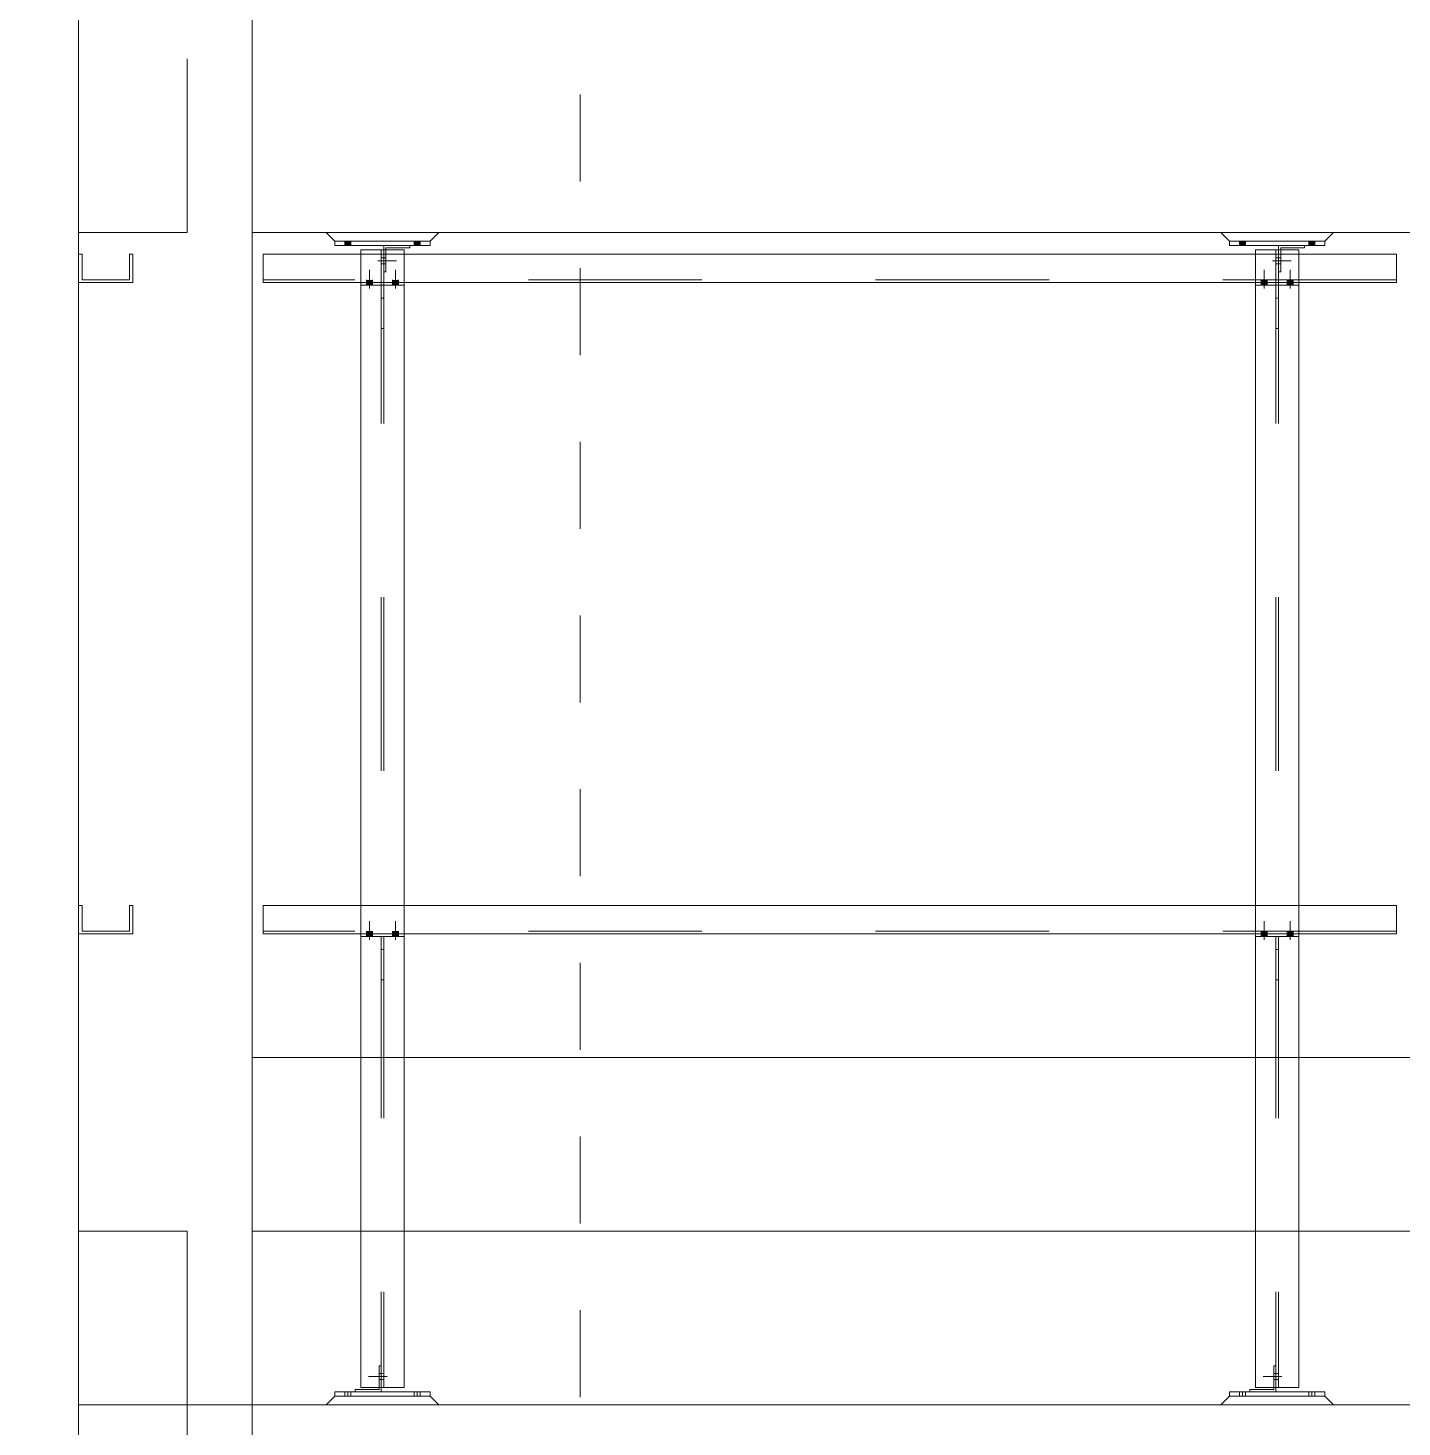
# Model space of a CAD drawing. Header units: millimetres. Extents: x 652937 to 1670132, y 1473552 to 2851037.
# Drawn here: x 663459.256 to 663462.421, y 1524530.169 to 1524533.392 of the extents above; entities that cross this region are included whole.
import ezdxf

# ---------------------------------------------------------------- set-up
doc = ezdxf.new("R2010")
doc.units = ezdxf.units.MM
for name, pattern in [('XKITLINE00', [0]), ('XKITLINE01', [4, 1, -1, 1, -1]), ('XKITLINE02', [4, 2, -2])]:
    doc.linetypes.add(name, pattern=pattern)
for name, color, linetype, lineweight in [('Bolt', 7, 'Continuous', 0), ('Part', 7, 'Continuous', 0), ('S-GRID', 7, 'Continuous', 9)]:
    doc.layers.add(name, color=color, linetype=linetype, lineweight=lineweight)

# ---------------------------------------------------------------- blocks, each defined once
blk = doc.blocks.new('*A18762946')
at = {"layer": 'S-GRID', "color": 7, "linetype": 'XKITLINE01', "lineweight": 0}
blk.add_line((-21.862873, 30.9), (90.947689, 30.9), dxfattribs=at)
blk = doc.blocks.new('*A19262996')
at = {"layer": 'Part', "color": 7, "linetype": 'XKITLINE00', "lineweight": 0}
for p, q in [((-4.777659, 44.2), (-4.777672, 44.2)), ((-4.777659, 44.2), (-4.777517, 44.2)), ((-4.777659, 44.2), (-4.777659, 44.15)), ((-4.777517, 44.2), (-4.777529, 44.2)), ((-4.277517, 44.2), (-4.777517, 44.2)), ((-4.777517, 44.2), (-4.777517, 44.15)), ((-4.277529, 44.2), (-4.277517, 44.2)), ((-4.277517, 44.2), (-4.277517, 44.15)), ((-4.777659, 43.825), (-4.777659, 36.65)), ((-4.777517, 43.825), (-4.777517, 36.65)), ((-4.277517, 43.795), (-4.277517, 36.65)), ((-4.777659, 36.325), (-4.777659, 32.9)), ((-4.777517, 36.325), (-4.777517, 32.9)), ((-4.277517, 36.295), (-4.277517, 32.9))]:
    blk.add_line(p, q, dxfattribs=at)
at = {"layer": 'Part', "color": 7, "linetype": 'XKITLINE02', "lineweight": 0}
for p, q in [((-4.777672, 44.2), (-4.777517, 44.2)), ((-4.777672, 44.2), (-4.777672, 31.1)), ((-4.777659, 44.15), (-4.777659, 43.825)), ((-4.777529, 44.2), (-4.777529, 31.1)), ((-4.777517, 44.15), (-4.777517, 43.825)), ((-4.542659, 44.2), (-4.542659, 31.1)), ((-4.542529, 44.2), (-4.542529, 31.1)), ((-4.512659, 44.2), (-4.512659, 31.1)), ((-4.512529, 44.2), (-4.512529, 31.1)), ((-4.277672, 44.2), (-4.277672, 31.1)), ((-4.277659, 44.2), (-4.277659, 31.1)), ((-4.277529, 31.1), (-4.277529, 44.2)), ((-4.277517, 44.15), (-4.277517, 43.795)), ((-4.777659, 36.65), (-4.777659, 36.325)), ((-4.777517, 36.65), (-4.777517, 36.325)), ((-4.277517, 36.65), (-4.277517, 36.295)), ((-4.777659, 32.9), (-4.777659, 31.1)), ((-4.777517, 32.9), (-4.777517, 31.1)), ((-4.277517, 32.9), (-4.277517, 31.1)), ((-4.777672, 31.1), (-4.277517, 31.1)), ((-4.777529, 31.1), (-4.777517, 31.1))]:
    blk.add_line(p, q, dxfattribs=at)
blk = doc.blocks.new('*A19272997')
at = {"layer": 'Part', "color": 7, "linetype": 'XKITLINE00', "lineweight": 0}
for p, q in [((5.526999, 44.2), (5.526987, 44.2)), ((5.527142, 44.2), (5.526999, 44.2)), ((5.526999, 44.2), (5.526999, 44.15)), ((5.527142, 44.2), (5.52713, 44.2)), ((5.527142, 44.2), (6.027142, 44.2)), ((5.527142, 44.2), (5.527142, 44.15)), ((6.027142, 44.2), (6.02713, 44.2)), ((6.027142, 44.2), (6.027142, 44.15)), ((5.526999, 43.825), (5.526999, 36.65)), ((5.527142, 43.825), (5.527142, 36.65)), ((6.027142, 43.795), (6.027142, 36.65)), ((5.526999, 36.325), (5.526999, 32.9)), ((5.527142, 36.325), (5.527142, 32.9)), ((6.027142, 36.295), (6.027142, 32.9))]:
    blk.add_line(p, q, dxfattribs=at)
at = {"layer": 'Part', "color": 7, "linetype": 'XKITLINE02', "lineweight": 0}
for p, q in [((5.526987, 44.2), (5.526987, 31.1)), ((5.526987, 44.2), (5.527142, 44.2)), ((5.526999, 44.15), (5.526999, 43.825)), ((5.52713, 44.2), (5.52713, 31.1)), ((5.527142, 44.15), (5.527142, 43.825)), ((5.761999, 44.2), (5.761999, 31.1)), ((5.76213, 44.2), (5.76213, 31.1)), ((5.791999, 44.2), (5.791999, 31.1)), ((5.79213, 44.2), (5.79213, 31.1)), ((6.026987, 44.2), (6.026987, 31.1)), ((6.026999, 44.2), (6.026999, 31.1)), ((6.02713, 44.2), (6.02713, 31.1)), ((6.027142, 44.15), (6.027142, 43.795)), ((5.526999, 36.65), (5.526999, 36.325)), ((5.527142, 36.65), (5.527142, 36.325)), ((6.027142, 36.65), (6.027142, 36.295)), ((5.526999, 32.9), (5.526999, 31.1)), ((5.527142, 32.9), (5.527142, 31.1)), ((6.027142, 32.9), (6.027142, 31.1)), ((6.027142, 31.1), (5.526987, 31.1)), ((5.52713, 31.1), (5.527142, 31.1))]:
    blk.add_line(p, q, dxfattribs=at)
blk = doc.blocks.new('*A19333003')
at = {"layer": 'S-GRID', "color": 7, "linetype": 'XKITLINE01', "lineweight": 0}
blk.add_line((-2.252315, 0.989257), (-2.252315, 85.464475), dxfattribs=at)
blk = doc.blocks.new('*A19493019')
at = {"layer": 'Part', "color": 7, "linetype": 'XKITLINE00', "lineweight": 0}
for p, q in [((-8.027703, 30.9), (-8.027703, 66)), ((-8.027315, 30.9), (-8.027315, 66)), ((-6.027315, 44.4), (-6.027315, 32.9)), ((-8.027703, 30.9), (-6.027315, 30.9))]:
    blk.add_line(p, q, dxfattribs=at)
at = {"layer": 'Part', "color": 7, "linetype": 'XKITLINE02', "lineweight": 0}
for p, q in [((-6.027703, 66), (-6.027703, 30.9)), ((-6.027315, 47.4), (-6.027315, 44.4)), ((-6.027315, 32.9), (-6.027315, 30.9))]:
    blk.add_line(p, q, dxfattribs=at)
blk = doc.blocks.new('*A19883058')
at = {"layer": 'Part', "color": 7, "linetype": 'XKITLINE02', "lineweight": 0}
for p, q in [((-6.777947, 30.9), (-6.777703, 30.9)), ((-6.777703, 30.9), (74.747293, 30.9)), ((-6.777703, 29.4), (-6.777703, 30.9))]:
    blk.add_line(p, q, dxfattribs=at)
blk = doc.blocks.new('*A19893059')
at = {"layer": 'Part', "color": 7, "linetype": 'XKITLINE02', "lineweight": 0}
for p, q in [((-6.027799, 22.15), (-6.027799, 30.9)), ((-6.027799, 30.9), (-6.027334, 30.9)), ((-6.027334, 30.9), (-6.027799, 30.9))]:
    blk.add_line(p, q, dxfattribs=at)
at = {"layer": 'Part', "color": 7, "linetype": 'XKITLINE00', "lineweight": 0}
for p, q in [((74.247682, 30.9), (-6.027334, 30.9)), ((-6.027334, 30.9), (-6.027334, 24.541761))]:
    blk.add_line(p, q, dxfattribs=at)
blk = doc.blocks.new('*A20183088')
at = {"layer": 'Part', "color": 7, "linetype": 'XKITLINE02', "lineweight": 0}
for p, q in [((6.32715, 31.05), (5.226979, 31.05)), ((5.226979, 31.05), (5.226979, 31)), ((6.32715, 31), (5.226979, 31)), ((5.22715, 31), (5.22715, 31.05)), ((6.326979, 31), (6.326979, 31.05)), ((6.32715, 31.05), (6.32715, 31))]:
    blk.add_line(p, q, dxfattribs=at)
blk = doc.blocks.new('*A20193089')
at = {"layer": 'Part', "color": 7, "linetype": 'XKITLINE02', "lineweight": 0}
for p, q in [((5.226979, 31), (5.126948, 30.9)), ((5.127181, 30.9), (5.22715, 31)), ((5.22715, 31), (5.226979, 31)), ((5.226979, 31), (6.32715, 31)), ((6.326979, 31), (6.426948, 30.9)), ((6.32715, 31), (6.427181, 30.9)), ((6.427181, 30.9), (5.126948, 30.9)), ((6.426948, 30.9), (6.427181, 30.9))]:
    blk.add_line(p, q, dxfattribs=at)
blk = doc.blocks.new('*A20203090')
at = {"layer": 'Part', "color": 7, "linetype": 'XKITLINE02', "lineweight": 0}
for p, q in [((5.762111, 31.35), (5.737018, 31.35)), ((5.737018, 31.075), (5.737018, 31.35)), ((5.737111, 31.35), (5.737111, 31.075)), ((5.762018, 31.05), (5.762018, 31.35)), ((5.762111, 31.05), (5.762111, 31.35)), ((5.737111, 31.075), (5.462018, 31.075)), ((5.462018, 31.075), (5.462018, 31.05)), ((5.762111, 31.05), (5.462018, 31.05)), ((5.462111, 31.05), (5.462111, 31.075))]:
    blk.add_line(p, q, dxfattribs=at)
blk = doc.blocks.new('*A20213091')
at = {"layer": 'Bolt', "color": 7, "linetype": 'XKITLINE02', "lineweight": 0}
for p, q in [((5.762034, 31.26), (5.737034, 31.26)), ((5.792054, 31.26), (5.762054, 31.26)), ((5.831665, 31.225), (5.617065, 31.225)), ((5.762095, 31.19), (5.737095, 31.19)), ((5.792075, 31.19), (5.762075, 31.19))]:
    blk.add_line(p, q, dxfattribs=at)
blk = doc.blocks.new('*A20223092')
at = {"layer": 'Bolt', "color": 7, "linetype": 'XKITLINE02', "lineweight": 0}
for p, q in [((5.342031, 31), (5.342031, 31.05)), ((5.377065, 31), (5.377065, 31.05)), ((5.412099, 31), (5.412099, 31.05)), ((6.14203, 31), (6.14203, 31.05)), ((6.177065, 31), (6.177065, 31.05)), ((6.212099, 31), (6.212099, 31.05))]:
    blk.add_line(p, q, dxfattribs=at)
blk = doc.blocks.new('*A20283098')
at = {"layer": 'Part', "color": 7, "linetype": 'XKITLINE02', "lineweight": 0}
for p, q in [((-5.077679, 31.05), (-3.977509, 31.05)), ((-5.077679, 31.05), (-5.077679, 31)), ((-3.977509, 31), (-5.077679, 31)), ((-5.077509, 31), (-5.077509, 31.05)), ((-3.977679, 31), (-3.977679, 31.05)), ((-3.977509, 31.05), (-3.977509, 31))]:
    blk.add_line(p, q, dxfattribs=at)
blk = doc.blocks.new('*A20293099')
at = {"layer": 'Part', "color": 7, "linetype": 'XKITLINE02', "lineweight": 0}
for p, q in [((-5.077679, 31), (-5.17771, 30.9)), ((-5.177478, 30.9), (-5.077509, 31)), ((-5.077509, 31), (-5.077679, 31)), ((-5.077679, 31), (-3.977509, 31)), ((-3.977679, 31), (-3.87771, 30.9)), ((-3.977509, 31), (-3.877478, 30.9)), ((-3.877478, 30.9), (-5.17771, 30.9)), ((-3.87771, 30.9), (-3.877478, 30.9))]:
    blk.add_line(p, q, dxfattribs=at)
blk = doc.blocks.new('*A20303100')
at = {"layer": 'Part', "color": 7, "linetype": 'XKITLINE02', "lineweight": 0}
for p, q in [((-4.542548, 31.35), (-4.567641, 31.35)), ((-4.567641, 31.075), (-4.567641, 31.35)), ((-4.567548, 31.35), (-4.567548, 31.075)), ((-4.542641, 31.05), (-4.542641, 31.35)), ((-4.542548, 31.05), (-4.542548, 31.35)), ((-4.567548, 31.075), (-4.842641, 31.075)), ((-4.842641, 31.075), (-4.842641, 31.05)), ((-4.842641, 31.05), (-4.542548, 31.05)), ((-4.842548, 31.05), (-4.842548, 31.075))]:
    blk.add_line(p, q, dxfattribs=at)
blk = doc.blocks.new('*A20313101')
at = {"layer": 'Bolt', "color": 7, "linetype": 'XKITLINE02', "lineweight": 0}
for p, q in [((-4.542624, 31.26), (-4.567624, 31.26)), ((-4.512605, 31.26), (-4.542605, 31.26)), ((-4.472994, 31.225), (-4.687594, 31.225)), ((-4.542564, 31.19), (-4.567564, 31.19)), ((-4.512583, 31.19), (-4.542583, 31.19))]:
    blk.add_line(p, q, dxfattribs=at)
blk = doc.blocks.new('*A20323102')
at = {"layer": 'Bolt', "color": 7, "linetype": 'XKITLINE02', "lineweight": 0}
for p, q in [((-4.962628, 31), (-4.962628, 31.05)), ((-4.927594, 31), (-4.927594, 31.05)), ((-4.89256, 31), (-4.89256, 31.05)), ((-4.162628, 31), (-4.162628, 31.05)), ((-4.127594, 31), (-4.127594, 31.05)), ((-4.09256, 31), (-4.09256, 31.05))]:
    blk.add_line(p, q, dxfattribs=at)
blk = doc.blocks.new('*A20333103')
at = {"layer": 'Part', "color": 7, "linetype": 'XKITLINE00', "lineweight": 0}
for p, q in [((-8.027947, 30.9), (-8.027703, 30.9)), ((-8.027703, 30.9), (-8.027703, 24.9)), ((-8.027947, 24.9), (-8.027703, 24.9))]:
    blk.add_line(p, q, dxfattribs=at)
at = {"layer": 'Part', "color": 7, "linetype": 'XKITLINE02', "lineweight": 0}
for p, q in [((-6.777703, 30.9), (-8.027703, 30.9)), ((-6.777703, 24.9), (-6.777703, 30.9)), ((-8.027703, 24.9), (-8.027315, 24.9)), ((-8.027315, 24.9), (-6.777703, 24.9))]:
    blk.add_line(p, q, dxfattribs=at)
blk = doc.blocks.new('*A20363106')
at = {"layer": 'Part', "color": 7, "linetype": 'XKITLINE02', "lineweight": 0}
for p, q in [((-6.027721, 30.9), (-6.027721, 32.9)), ((-6.027721, 32.9), (-6.027334, 32.9)), ((-6.027334, 32.9), (-6.027721, 32.9)), ((-6.027334, 30.9), (-6.027721, 30.9)), ((-6.027721, 30.9), (-6.027334, 30.9))]:
    blk.add_line(p, q, dxfattribs=at)
at = {"layer": 'Part', "color": 7, "linetype": 'XKITLINE00', "lineweight": 0}
for p, q in [((39.852314, 32.9), (-6.027334, 32.9)), ((-6.027334, 30.9), (-6.027334, 32.9)), ((39.852314, 30.9), (-6.027334, 30.9))]:
    blk.add_line(p, q, dxfattribs=at)
blk = doc.blocks.new('*A20373107')
at = {"layer": 'Part', "color": 7, "linetype": 'XKITLINE00', "lineweight": 0}
for p, q in [((-8.027947, 32.9), (-8.027703, 32.9)), ((-8.027703, 32.9), (-8.027703, 30.9)), ((-8.027947, 30.9), (-8.027703, 30.9))]:
    blk.add_line(p, q, dxfattribs=at)
at = {"layer": 'Part', "color": 7, "linetype": 'XKITLINE02', "lineweight": 0}
for p, q in [((-8.027703, 32.9), (-6.777703, 32.9)), ((-6.777703, 30.9), (-6.777703, 32.9)), ((-8.027703, 30.9), (-6.777703, 30.9))]:
    blk.add_line(p, q, dxfattribs=at)
blk = doc.blocks.new('*A20403110')
at = {"layer": 'Part', "color": 7, "linetype": 'XKITLINE00', "lineweight": 0}
for p, q in [((-8.027703, 30.9), (-6.027315, 30.9)), ((-8.027703, 10.989257), (-8.027703, 30.9)), ((-8.027315, 10.989257), (-8.027315, 30.9)), ((-6.027315, 22.15), (-6.027315, 10.989257))]:
    blk.add_line(p, q, dxfattribs=at)
at = {"layer": 'Part', "color": 7, "linetype": 'XKITLINE02', "lineweight": 0}
for p, q in [((-8.027315, 30.9), (-8.027703, 30.9)), ((-6.027703, 10.989257), (-6.027703, 30.9)), ((-6.027315, 30.9), (-6.027315, 22.15))]:
    blk.add_line(p, q, dxfattribs=at)
blk = doc.blocks.new('*A21393209')
at = {"layer": 'Part', "color": 7, "linetype": 'XKITLINE02', "lineweight": 0}
for p, q in [((-6.027939, 44.4), (-6.027939, 47.4)), ((-6.027551, 44.4), (-6.027939, 44.4)), ((-6.027939, 44.4), (-6.027551, 44.4))]:
    blk.add_line(p, q, dxfattribs=at)
at = {"layer": 'Part', "color": 7, "linetype": 'XKITLINE00', "lineweight": 0}
for p in [(-6.027551, 47.4), (74.248136, 44.4)]:
    blk.add_line(p, (-6.027551, 44.4), dxfattribs=at)
blk = doc.blocks.new('*A22003270')
at = {"layer": 'Part', "color": 7, "linetype": 'XKITLINE00', "lineweight": 0}
for p, q in [((-5.902491, 44.15), (-5.90248, 44.15)), ((-5.902333, 44.15), (-5.90248, 44.15)), ((-5.90248, 44.15), (-5.90248, 43.855)), ((7.152292, 44.15), (-5.902343, 44.15)), ((-5.902333, 44.15), (-5.902333, 43.825)), ((7.152282, 44.15), (7.152292, 44.15)), ((7.152292, 44.15), (7.152292, 43.825)), ((-5.902491, 43.855), (-5.902491, 43.825)), ((-5.90248, 43.855), (-5.902333, 43.855)), ((-5.90248, 43.855), (-5.902343, 43.855)), ((-5.902333, 43.825), (-5.902491, 43.825)), ((-5.902491, 43.825), (7.152292, 43.825))]:
    blk.add_line(p, q, dxfattribs=at)
at = {"layer": 'Part', "color": 7, "linetype": 'XKITLINE02', "lineweight": 0}
for p, q in [((-5.902491, 44.15), (-5.902491, 43.855)), ((-5.90248, 44.15), (-5.902491, 44.15)), ((-5.902343, 43.855), (-5.902343, 44.15)), ((7.152135, 43.825), (7.152135, 44.15)), ((7.152135, 44.15), (7.152145, 44.15)), ((7.152145, 44.15), (7.152145, 43.855)), ((7.152282, 43.855), (7.152282, 44.15)), ((7.152282, 43.855), (-5.902343, 43.855)), ((7.152145, 43.855), (7.152282, 43.855)), ((7.152292, 43.825), (7.152135, 43.825))]:
    blk.add_line(p, q, dxfattribs=at)
blk = doc.blocks.new('*A22063276')
at = {"layer": 'Bolt'}
for points in [[(5.412, 44.3), (5.412, 44.25), (5.342, 44.25), (5.342, 44.3)], [(6.212, 44.3), (6.212, 44.25), (6.142, 44.25), (6.142, 44.3)]]:
    blk.add_hatch(color=7, dxfattribs=at).paths.add_polyline_path(points, flags=17)
at = {"layer": 'Bolt', "color": 7, "linetype": 'XKITLINE00', "lineweight": 0}
for p, q in [((5.342, 44.3), (5.342, 44.25)), ((5.377, 44.3), (5.377, 44.25)), ((5.412, 44.3), (5.412, 44.25)), ((6.142, 44.3), (6.142, 44.25)), ((6.177, 44.3), (6.177, 44.25)), ((6.212, 44.3), (6.212, 44.25))]:
    blk.add_line(p, q, dxfattribs=at)
blk = doc.blocks.new('*A22073277')
at = {"layer": 'Bolt', "color": 7, "linetype": 'XKITLINE02', "lineweight": 0}
for p, q in [((5.722465, 44.075), (5.937065, 44.075)), ((5.762054, 44.04), (5.792054, 44.04)), ((5.762075, 44.11), (5.792075, 44.11)), ((5.792034, 44.04), (5.817034, 44.04)), ((5.792095, 44.11), (5.817095, 44.11))]:
    blk.add_line(p, q, dxfattribs=at)
blk = doc.blocks.new('*A22083278')
at = {"layer": 'Part', "color": 7, "linetype": 'XKITLINE00', "lineweight": 0}
for p, q in [((5.126948, 44.4), (5.226979, 44.3)), ((5.22715, 44.3), (5.127181, 44.4)), ((6.427181, 44.4), (6.32715, 44.3)), ((6.32715, 44.3), (5.226979, 44.3))]:
    blk.add_line(p, q, dxfattribs=at)
at = {"layer": 'Part', "color": 7, "linetype": 'XKITLINE02', "lineweight": 0}
for p, q in [((5.127181, 44.4), (5.126948, 44.4)), ((5.126948, 44.4), (6.427181, 44.4)), ((6.326979, 44.3), (6.426948, 44.4)), ((6.32715, 44.3), (6.326979, 44.3))]:
    blk.add_line(p, q, dxfattribs=at)
blk = doc.blocks.new('*A22093279')
at = {"layer": 'Part', "color": 7, "linetype": 'XKITLINE00', "lineweight": 0}
for p, q in [((5.792018, 44.25), (5.792018, 44.2)), ((5.792111, 44.25), (5.792111, 44.2)), ((5.817111, 44.225), (5.817111, 44.2)), ((6.092111, 44.225), (5.817111, 44.225)), ((6.092111, 44.225), (6.092111, 44.25))]:
    blk.add_line(p, q, dxfattribs=at)
at = {"layer": 'Part', "color": 7, "linetype": 'XKITLINE02', "lineweight": 0}
for p, q in [((6.092111, 44.25), (5.792018, 44.25)), ((5.792018, 44.2), (5.792018, 43.95)), ((5.792111, 44.2), (5.792111, 43.95)), ((5.817111, 44.225), (5.817018, 44.225)), ((5.817018, 44.225), (5.817018, 43.95)), ((5.817111, 44.225), (5.817018, 44.225)), ((5.817111, 44.2), (5.817111, 43.95)), ((6.092018, 44.25), (6.092018, 44.225)), ((5.817111, 43.95), (5.792018, 43.95))]:
    blk.add_line(p, q, dxfattribs=at)
blk = doc.blocks.new('*A22103280')
at = {"layer": 'Part', "color": 7, "linetype": 'XKITLINE00', "lineweight": 0}
for p, q in [((5.226979, 44.25), (5.226979, 44.3)), ((6.32715, 44.3), (5.226979, 44.3)), ((6.32715, 44.25), (5.226979, 44.25)), ((5.22715, 44.25), (5.22715, 44.3)), ((6.32715, 44.25), (6.32715, 44.3))]:
    blk.add_line(p, q, dxfattribs=at)
at = {"layer": 'Part', "color": 7, "linetype": 'XKITLINE02', "lineweight": 0}
blk.add_line((6.326979, 44.25), (6.326979, 44.3), dxfattribs=at)
blk = doc.blocks.new('*A22113281')
at = {"layer": 'Part', "color": 7, "linetype": 'XKITLINE00', "lineweight": 0}
for p, q in [((5.76215, 43.795), (5.76215, 43.295)), ((5.762336, 43.645), (5.762336, 43.795)), ((5.792336, 43.795), (5.762336, 43.795)), ((5.792336, 43.645), (5.792336, 43.795)), ((5.762196, 43.295), (5.762336, 43.645)), ((5.762336, 43.645), (5.792336, 43.645)), ((5.792336, 43.645), (5.792196, 43.295)), ((5.76215, 43.295), (5.762196, 43.295)), ((5.792196, 43.295), (5.762196, 43.295))]:
    blk.add_line(p, q, dxfattribs=at)
at = {"layer": 'Part', "color": 7, "linetype": 'XKITLINE02', "lineweight": 0}
for p, q in [((5.762336, 43.795), (5.76215, 43.795)), ((5.762336, 43.795), (5.76215, 43.795)), ((5.79215, 43.295), (5.79215, 43.795)), ((5.762196, 43.295), (5.76215, 43.295))]:
    blk.add_line(p, q, dxfattribs=at)
blk = doc.blocks.new('*A22123282')
at = {"layer": 'Part', "color": 7, "linetype": 'XKITLINE00', "lineweight": 0}
for p, q in [((5.52715, 43.825), (5.52715, 43.795)), ((5.52715, 43.795), (5.527336, 43.795)), ((6.027336, 43.795), (5.52715, 43.795)), ((5.527336, 43.825), (5.527336, 43.795)), ((6.027336, 43.795), (6.027336, 43.825))]:
    blk.add_line(p, q, dxfattribs=at)
at = {"layer": 'Part', "color": 7, "linetype": 'XKITLINE02', "lineweight": 0}
for p, q in [((6.027336, 43.825), (5.52715, 43.825)), ((6.02715, 43.825), (6.027336, 43.825)), ((6.02715, 43.825), (6.02715, 43.795)), ((6.02715, 43.795), (6.027336, 43.795))]:
    blk.add_line(p, q, dxfattribs=at)
blk = doc.blocks.new('*A22133283')
at = {"layer": 'Bolt'}
for points in [[(5.592, 43.825), (5.592, 43.855), (5.662, 43.855), (5.662, 43.825)], [(5.892, 43.825), (5.892, 43.855), (5.962, 43.855), (5.962, 43.825)], [(5.592, 43.795), (5.592, 43.825), (5.662, 43.825), (5.662, 43.795)], [(5.892, 43.795), (5.892, 43.825), (5.962, 43.825), (5.962, 43.795)]]:
    blk.add_hatch(color=7, dxfattribs=at).paths.add_polyline_path(points, flags=17)
at = {"layer": 'Bolt', "color": 7, "linetype": 'XKITLINE00', "lineweight": 0}
for p, q in [((5.592, 43.825), (5.592, 43.855)), ((5.627, 43.755), (5.627, 43.97)), ((5.662, 43.825), (5.662, 43.855)), ((5.892, 43.825), (5.892, 43.855)), ((5.927, 43.755), (5.927, 43.97)), ((5.962, 43.825), (5.962, 43.855)), ((5.592, 43.795), (5.592, 43.825)), ((5.662, 43.795), (5.662, 43.825)), ((5.892, 43.795), (5.892, 43.825)), ((5.962, 43.795), (5.962, 43.825))]:
    blk.add_line(p, q, dxfattribs=at)
blk = doc.blocks.new('*A22323302')
at = {"layer": 'Bolt'}
for points in [[(-4.893, 44.3), (-4.893, 44.25), (-4.963, 44.25), (-4.963, 44.3)], [(-4.093, 44.3), (-4.093, 44.25), (-4.163, 44.25), (-4.163, 44.3)]]:
    blk.add_hatch(color=7, dxfattribs=at).paths.add_polyline_path(points, flags=17)
at = {"layer": 'Bolt', "color": 7, "linetype": 'XKITLINE00', "lineweight": 0}
for p, q in [((-4.963, 44.3), (-4.963, 44.25)), ((-4.928, 44.3), (-4.928, 44.25)), ((-4.893, 44.3), (-4.893, 44.25)), ((-4.163, 44.3), (-4.163, 44.25)), ((-4.128, 44.3), (-4.128, 44.25)), ((-4.093, 44.3), (-4.093, 44.25))]:
    blk.add_line(p, q, dxfattribs=at)
blk = doc.blocks.new('*A22333303')
at = {"layer": 'Bolt', "color": 7, "linetype": 'XKITLINE02', "lineweight": 0}
for p, q in [((-4.582194, 44.075), (-4.367594, 44.075)), ((-4.542605, 44.04), (-4.512605, 44.04)), ((-4.542583, 44.11), (-4.512583, 44.11)), ((-4.512624, 44.04), (-4.487624, 44.04)), ((-4.512564, 44.11), (-4.487564, 44.11))]:
    blk.add_line(p, q, dxfattribs=at)
blk = doc.blocks.new('*A22343304')
at = {"layer": 'Part', "color": 7, "linetype": 'XKITLINE00', "lineweight": 0}
for p, q in [((-5.17771, 44.4), (-5.077679, 44.3)), ((-5.077509, 44.3), (-5.177478, 44.4)), ((-3.877478, 44.4), (-3.977509, 44.3)), ((-5.077679, 44.3), (-3.977509, 44.3))]:
    blk.add_line(p, q, dxfattribs=at)
at = {"layer": 'Part', "color": 7, "linetype": 'XKITLINE02', "lineweight": 0}
for p, q in [((-5.177478, 44.4), (-5.17771, 44.4)), ((-5.17771, 44.4), (-3.877478, 44.4)), ((-3.977679, 44.3), (-3.87771, 44.4)), ((-3.977509, 44.3), (-3.977679, 44.3))]:
    blk.add_line(p, q, dxfattribs=at)
blk = doc.blocks.new('*A22353305')
at = {"layer": 'Part', "color": 7, "linetype": 'XKITLINE00', "lineweight": 0}
for p, q in [((-4.512641, 44.25), (-4.512641, 44.2)), ((-4.512548, 44.25), (-4.512548, 44.2)), ((-4.487548, 44.225), (-4.487548, 44.2)), ((-4.487548, 44.225), (-4.212548, 44.225)), ((-4.212548, 44.225), (-4.212548, 44.25))]:
    blk.add_line(p, q, dxfattribs=at)
at = {"layer": 'Part', "color": 7, "linetype": 'XKITLINE02', "lineweight": 0}
for p, q in [((-4.212548, 44.25), (-4.512641, 44.25)), ((-4.512641, 44.2), (-4.512641, 43.95)), ((-4.512548, 44.2), (-4.512548, 43.95)), ((-4.487641, 44.225), (-4.487548, 44.225)), ((-4.487548, 44.225), (-4.487641, 44.225)), ((-4.487641, 44.225), (-4.487641, 43.95)), ((-4.487548, 44.2), (-4.487548, 43.95)), ((-4.212641, 44.25), (-4.212641, 44.225)), ((-4.512641, 43.95), (-4.487548, 43.95))]:
    blk.add_line(p, q, dxfattribs=at)
blk = doc.blocks.new('*A22363306')
at = {"layer": 'Part', "color": 7, "linetype": 'XKITLINE00', "lineweight": 0}
for p, q in [((-3.977509, 44.3), (-5.077679, 44.3)), ((-5.077679, 44.3), (-5.077679, 44.25)), ((-5.077679, 44.25), (-3.977509, 44.25)), ((-5.077509, 44.25), (-5.077509, 44.3)), ((-3.977509, 44.25), (-3.977509, 44.3))]:
    blk.add_line(p, q, dxfattribs=at)
at = {"layer": 'Part', "color": 7, "linetype": 'XKITLINE02', "lineweight": 0}
blk.add_line((-3.977679, 44.3), (-3.977679, 44.25), dxfattribs=at)
blk = doc.blocks.new('*A22373307')
at = {"layer": 'Part', "color": 7, "linetype": 'XKITLINE00', "lineweight": 0}
for p, q in [((-4.542509, 43.795), (-4.542509, 43.295)), ((-4.542323, 43.645), (-4.542323, 43.795)), ((-4.542323, 43.795), (-4.512323, 43.795)), ((-4.512323, 43.645), (-4.512323, 43.795)), ((-4.542462, 43.295), (-4.542323, 43.645)), ((-4.542323, 43.645), (-4.512323, 43.645)), ((-4.512323, 43.645), (-4.512462, 43.295)), ((-4.542509, 43.295), (-4.542462, 43.295)), ((-4.542462, 43.295), (-4.512462, 43.295))]:
    blk.add_line(p, q, dxfattribs=at)
at = {"layer": 'Part', "color": 7, "linetype": 'XKITLINE02', "lineweight": 0}
for p, q in [((-4.542323, 43.795), (-4.542509, 43.795)), ((-4.542323, 43.795), (-4.542509, 43.795)), ((-4.512509, 43.295), (-4.512509, 43.795)), ((-4.542509, 43.295), (-4.542462, 43.295))]:
    blk.add_line(p, q, dxfattribs=at)
blk = doc.blocks.new('*A22383308')
at = {"layer": 'Part', "color": 7, "linetype": 'XKITLINE00', "lineweight": 0}
for p, q in [((-4.777509, 43.825), (-4.777509, 43.795)), ((-4.777509, 43.795), (-4.777323, 43.795)), ((-4.777323, 43.795), (-4.777509, 43.795)), ((-4.777323, 43.825), (-4.777323, 43.795)), ((-4.777323, 43.795), (-4.277323, 43.795)), ((-4.277323, 43.795), (-4.277323, 43.825))]:
    blk.add_line(p, q, dxfattribs=at)
at = {"layer": 'Part', "color": 7, "linetype": 'XKITLINE02', "lineweight": 0}
for p, q in [((-4.277323, 43.825), (-4.777509, 43.825)), ((-4.277509, 43.825), (-4.277323, 43.825)), ((-4.277509, 43.825), (-4.277509, 43.795)), ((-4.277509, 43.795), (-4.277323, 43.795))]:
    blk.add_line(p, q, dxfattribs=at)
blk = doc.blocks.new('*A22393309')
at = {"layer": 'Bolt'}
for points in [[(-4.712, 43.825), (-4.712, 43.855), (-4.642, 43.855), (-4.642, 43.825)], [(-4.412, 43.825), (-4.412, 43.855), (-4.342, 43.855), (-4.342, 43.825)], [(-4.712, 43.795), (-4.712, 43.825), (-4.642, 43.825), (-4.642, 43.795)], [(-4.412, 43.795), (-4.412, 43.825), (-4.342, 43.825), (-4.342, 43.795)]]:
    blk.add_hatch(color=7, dxfattribs=at).paths.add_polyline_path(points, flags=17)
at = {"layer": 'Bolt', "color": 7, "linetype": 'XKITLINE00', "lineweight": 0}
for p, q in [((-4.712, 43.825), (-4.712, 43.855)), ((-4.677, 43.755), (-4.677, 43.97)), ((-4.642, 43.825), (-4.642, 43.855)), ((-4.412, 43.825), (-4.412, 43.855)), ((-4.377, 43.755), (-4.377, 43.97)), ((-4.342, 43.825), (-4.342, 43.855)), ((-4.712, 43.795), (-4.712, 43.825)), ((-4.642, 43.795), (-4.642, 43.825)), ((-4.412, 43.795), (-4.412, 43.825)), ((-4.342, 43.795), (-4.342, 43.825))]:
    blk.add_line(p, q, dxfattribs=at)
blk = doc.blocks.new('*A22403310')
at = {"layer": 'Part', "color": 7, "linetype": 'XKITLINE00', "lineweight": 0}
for p, q in [((-8.0279, 36.65), (-8.02773, 36.65)), ((-8.02773, 36.65), (-8.02773, 36.325)), ((-8.0279, 36.325), (-8.02773, 36.325))]:
    blk.add_line(p, q, dxfattribs=at)
at = {"layer": 'Part', "color": 7, "linetype": 'XKITLINE02', "lineweight": 0}
for p, q in [((-7.98773, 36.65), (-8.02773, 36.65)), ((-7.9879, 36.65), (-7.98773, 36.65)), ((-7.98773, 36.355), (-7.98773, 36.65)), ((-7.4429, 36.65), (-7.44273, 36.65)), ((-7.40273, 36.65), (-7.44273, 36.65)), ((-7.44273, 36.65), (-7.44273, 36.355)), ((-7.4029, 36.65), (-7.40273, 36.65)), ((-7.40273, 36.325), (-7.40273, 36.65)), ((-8.02773, 36.325), (-7.40273, 36.325)), ((-7.9879, 36.355), (-7.98773, 36.355)), ((-7.44273, 36.355), (-7.98773, 36.355)), ((-7.4429, 36.355), (-7.44273, 36.355)), ((-7.4029, 36.325), (-7.40273, 36.325))]:
    blk.add_line(p, q, dxfattribs=at)
blk = doc.blocks.new('*A22413311')
at = {"layer": 'Part', "color": 7, "linetype": 'XKITLINE00', "lineweight": 0}
for p, q in [((-8.0279, 44.15), (-8.02773, 44.15)), ((-8.02773, 44.15), (-8.02773, 43.825)), ((-8.0279, 43.825), (-8.02773, 43.825))]:
    blk.add_line(p, q, dxfattribs=at)
at = {"layer": 'Part', "color": 7, "linetype": 'XKITLINE02', "lineweight": 0}
for p, q in [((-7.98773, 44.15), (-8.02773, 44.15)), ((-7.9879, 44.15), (-7.98773, 44.15)), ((-7.98773, 43.855), (-7.98773, 44.15)), ((-7.4429, 44.15), (-7.44273, 44.15)), ((-7.40273, 44.15), (-7.44273, 44.15)), ((-7.44273, 44.15), (-7.44273, 43.855)), ((-7.4029, 44.15), (-7.40273, 44.15)), ((-7.40273, 43.825), (-7.40273, 44.15)), ((-7.9879, 43.855), (-7.98773, 43.855)), ((-7.44273, 43.855), (-7.98773, 43.855)), ((-7.4429, 43.855), (-7.44273, 43.855)), ((-8.02773, 43.825), (-7.40273, 43.825)), ((-7.4029, 43.825), (-7.40273, 43.825))]:
    blk.add_line(p, q, dxfattribs=at)
blk = doc.blocks.new('*A22423312')
at = {"layer": 'Part', "color": 7, "linetype": 'XKITLINE00', "lineweight": 0}
for p, q in [((-8.027947, 47.4), (-8.027703, 47.4)), ((-8.027703, 47.4), (-8.027703, 44.4)), ((-8.027703, 44.4), (-8.027947, 44.4))]:
    blk.add_line(p, q, dxfattribs=at)
at = {"layer": 'Part', "color": 7, "linetype": 'XKITLINE02', "lineweight": 0}
for p, q in [((-6.777703, 47.4), (-8.027703, 47.4)), ((-6.777703, 44.4), (-6.777703, 47.4)), ((-8.027703, 44.4), (-6.777703, 44.4))]:
    blk.add_line(p, q, dxfattribs=at)
blk = doc.blocks.new('*A22433313')
at = {"layer": 'Part', "color": 7, "linetype": 'XKITLINE00', "lineweight": 0}
for p, q in [((-5.902491, 36.65), (-5.90248, 36.65)), ((-5.902333, 36.65), (-5.90248, 36.65)), ((-5.90248, 36.65), (-5.90248, 36.355)), ((7.152292, 36.65), (-5.902343, 36.65)), ((-5.902333, 36.65), (-5.902333, 36.325)), ((7.152282, 36.65), (7.152292, 36.65)), ((7.152292, 36.65), (7.152292, 36.325)), ((-5.902491, 36.355), (-5.902491, 36.325)), ((-5.902333, 36.325), (-5.902491, 36.325)), ((-5.902491, 36.325), (7.152292, 36.325)), ((-5.90248, 36.355), (-5.902333, 36.355)), ((-5.90248, 36.355), (-5.902343, 36.355))]:
    blk.add_line(p, q, dxfattribs=at)
at = {"layer": 'Part', "color": 7, "linetype": 'XKITLINE02', "lineweight": 0}
for p, q in [((-5.902491, 36.65), (-5.902491, 36.355)), ((-5.90248, 36.65), (-5.902491, 36.65)), ((-5.902343, 36.355), (-5.902343, 36.65)), ((7.152135, 36.325), (7.152135, 36.65)), ((7.152135, 36.65), (7.152145, 36.65)), ((7.152145, 36.65), (7.152145, 36.355)), ((7.152282, 36.355), (7.152282, 36.65)), ((7.152282, 36.355), (-5.902343, 36.355)), ((7.152292, 36.325), (7.152135, 36.325)), ((7.152145, 36.355), (7.152282, 36.355))]:
    blk.add_line(p, q, dxfattribs=at)
blk = doc.blocks.new('*A22443314')
at = {"layer": 'Bolt'}
for points in [[(5.592, 36.325), (5.592, 36.355), (5.662, 36.355), (5.662, 36.325)], [(5.592, 36.295), (5.592, 36.325), (5.662, 36.325), (5.662, 36.295)], [(5.892, 36.325), (5.892, 36.355), (5.962, 36.355), (5.962, 36.325)], [(5.892, 36.295), (5.892, 36.325), (5.962, 36.325), (5.962, 36.295)]]:
    blk.add_hatch(color=7, dxfattribs=at).paths.add_polyline_path(points, flags=17)
at = {"layer": 'Bolt', "color": 7, "linetype": 'XKITLINE00', "lineweight": 0}
for p, q in [((5.627, 36.255), (5.627, 36.47)), ((5.927, 36.255), (5.927, 36.47)), ((5.592, 36.325), (5.592, 36.355)), ((5.592, 36.295), (5.592, 36.325)), ((5.662, 36.325), (5.662, 36.355)), ((5.662, 36.295), (5.662, 36.325)), ((5.892, 36.325), (5.892, 36.355)), ((5.892, 36.295), (5.892, 36.325)), ((5.962, 36.325), (5.962, 36.355)), ((5.962, 36.295), (5.962, 36.325))]:
    blk.add_line(p, q, dxfattribs=at)
blk = doc.blocks.new('*A22453315')
at = {"layer": 'Part', "color": 7, "linetype": 'XKITLINE00', "lineweight": 0}
for p, q in [((5.52715, 36.325), (5.52715, 36.295)), ((5.52715, 36.295), (5.527336, 36.295)), ((6.027336, 36.295), (5.52715, 36.295)), ((5.527336, 36.325), (5.527336, 36.295)), ((6.027336, 36.295), (6.027336, 36.325))]:
    blk.add_line(p, q, dxfattribs=at)
at = {"layer": 'Part', "color": 7, "linetype": 'XKITLINE02', "lineweight": 0}
for p, q in [((6.027336, 36.325), (5.52715, 36.325)), ((6.02715, 36.325), (6.027336, 36.325)), ((6.02715, 36.325), (6.02715, 36.295)), ((6.02715, 36.295), (6.027336, 36.295))]:
    blk.add_line(p, q, dxfattribs=at)
blk = doc.blocks.new('*A22463316')
at = {"layer": 'Part', "color": 7, "linetype": 'XKITLINE00', "lineweight": 0}
for p, q in [((5.76215, 36.295), (5.76215, 35.795)), ((5.762336, 36.145), (5.762336, 36.295)), ((5.792336, 36.295), (5.762336, 36.295)), ((5.792336, 36.145), (5.792336, 36.295)), ((5.762196, 35.795), (5.762336, 36.145)), ((5.762336, 36.145), (5.792336, 36.145)), ((5.792336, 36.145), (5.792196, 35.795)), ((5.76215, 35.795), (5.762196, 35.795)), ((5.792196, 35.795), (5.762196, 35.795))]:
    blk.add_line(p, q, dxfattribs=at)
at = {"layer": 'Part', "color": 7, "linetype": 'XKITLINE02', "lineweight": 0}
for p, q in [((5.762336, 36.295), (5.76215, 36.295)), ((5.762336, 36.295), (5.76215, 36.295)), ((5.79215, 35.795), (5.79215, 36.295)), ((5.762196, 35.795), (5.76215, 35.795))]:
    blk.add_line(p, q, dxfattribs=at)
blk = doc.blocks.new('*A22503320')
at = {"layer": 'Bolt'}
for points in [[(-4.712, 36.325), (-4.712, 36.355), (-4.642, 36.355), (-4.642, 36.325)], [(-4.712, 36.295), (-4.712, 36.325), (-4.642, 36.325), (-4.642, 36.295)], [(-4.412, 36.325), (-4.412, 36.355), (-4.342, 36.355), (-4.342, 36.325)], [(-4.412, 36.295), (-4.412, 36.325), (-4.342, 36.325), (-4.342, 36.295)]]:
    blk.add_hatch(color=7, dxfattribs=at).paths.add_polyline_path(points, flags=17)
at = {"layer": 'Bolt', "color": 7, "linetype": 'XKITLINE00', "lineweight": 0}
for p, q in [((-4.677, 36.255), (-4.677, 36.47)), ((-4.377, 36.255), (-4.377, 36.47)), ((-4.712, 36.325), (-4.712, 36.355)), ((-4.712, 36.295), (-4.712, 36.325)), ((-4.642, 36.325), (-4.642, 36.355)), ((-4.642, 36.295), (-4.642, 36.325)), ((-4.412, 36.325), (-4.412, 36.355)), ((-4.412, 36.295), (-4.412, 36.325)), ((-4.342, 36.325), (-4.342, 36.355)), ((-4.342, 36.295), (-4.342, 36.325))]:
    blk.add_line(p, q, dxfattribs=at)
blk = doc.blocks.new('*A22513321')
at = {"layer": 'Part', "color": 7, "linetype": 'XKITLINE00', "lineweight": 0}
for p, q in [((-4.777509, 36.325), (-4.777509, 36.295)), ((-4.777509, 36.295), (-4.777323, 36.295)), ((-4.777323, 36.295), (-4.777509, 36.295)), ((-4.777323, 36.325), (-4.777323, 36.295)), ((-4.777323, 36.295), (-4.277323, 36.295)), ((-4.277323, 36.295), (-4.277323, 36.325))]:
    blk.add_line(p, q, dxfattribs=at)
at = {"layer": 'Part', "color": 7, "linetype": 'XKITLINE02', "lineweight": 0}
for p, q in [((-4.277323, 36.325), (-4.777509, 36.325)), ((-4.277509, 36.325), (-4.277323, 36.325)), ((-4.277509, 36.325), (-4.277509, 36.295)), ((-4.277509, 36.295), (-4.277323, 36.295))]:
    blk.add_line(p, q, dxfattribs=at)
blk = doc.blocks.new('*A22523322')
at = {"layer": 'Part', "color": 7, "linetype": 'XKITLINE00', "lineweight": 0}
for p, q in [((-4.542509, 36.295), (-4.542509, 35.795)), ((-4.542323, 36.145), (-4.542323, 36.295)), ((-4.542323, 36.295), (-4.512323, 36.295)), ((-4.512323, 36.145), (-4.512323, 36.295)), ((-4.542462, 35.795), (-4.542323, 36.145)), ((-4.542323, 36.145), (-4.512323, 36.145)), ((-4.512323, 36.145), (-4.512462, 35.795)), ((-4.542509, 35.795), (-4.542462, 35.795)), ((-4.542462, 35.795), (-4.512462, 35.795))]:
    blk.add_line(p, q, dxfattribs=at)
at = {"layer": 'Part', "color": 7, "linetype": 'XKITLINE02', "lineweight": 0}
for p, q in [((-4.542323, 36.295), (-4.542509, 36.295)), ((-4.542323, 36.295), (-4.542509, 36.295)), ((-4.512509, 35.795), (-4.512509, 36.295)), ((-4.542509, 35.795), (-4.542462, 35.795))]:
    blk.add_line(p, q, dxfattribs=at)

msp = doc.modelspace()

# ---------------------------------------------------------------- block references
at = {"color": 7, "lineweight": 0, "xscale": 0.2, "yscale": 0.2, "zscale": 0.2}
for name, p in [('*A19333003', (663460.9784, 1524524.0403)), ('*A19493019', (663460.9784, 1524524.0403)), ('*A22423312', (663460.9784, 1524524.0403)), ('*A21393209', (663460.9784, 1524524.0403)), ('*A22343304', (663460.9784, 1524524.0403)), ('*A22363306', (663460.9784, 1524524.0403)), ('*A22323302', (663460.9784, 1524524.0403)), ('*A22083278', (663460.9784, 1524524.0403)), ('*A22103280', (663460.9784, 1524524.0403)), ('*A22063276', (663460.9784, 1524524.0403)), ('*A22413311', (663460.9784, 1524524.0403)), ('*A22003270', (663460.9784, 1524524.0403)), ('*A19262996', (663460.9784, 1524524.0403)), ('*A22333303', (663460.9784, 1524524.0403)), ('*A22353305', (663460.9784, 1524524.0403)), ('*A19272997', (663460.9784, 1524524.0403)), ('*A22073277', (663460.9784, 1524524.0403)), ('*A22093279', (663460.9784, 1524524.0403)), ('*A22393309', (663460.9784, 1524524.0403)), ('*A22133283', (663460.9784, 1524524.0403)), ('*A22383308', (663460.9784, 1524524.0403)), ('*A22373307', (663460.9784, 1524524.0403)), ('*A22123282', (663460.9784, 1524524.0403)), ('*A22113281', (663460.9784, 1524524.0403)), ('*A22403310', (663460.9784, 1524524.0403)), ('*A22433313', (663460.9784, 1524524.0403)), ('*A22503320', (663460.9784, 1524524.0403)), ('*A22443314', (663460.9784, 1524524.0403)), ('*A22513321', (663460.9784, 1524524.0403)), ('*A22523322', (663460.9784, 1524524.0403)), ('*A22453315', (663460.9784, 1524524.0403)), ('*A22463316', (663460.9784, 1524524.0403)), ('*A20363106', (663460.9784, 1524524.4403)), ('*A20373107', (663460.9784, 1524524.0403)), ('*A18762946', (663460.9784, 1524524.0403)), ('*A20303100', (663460.9784, 1524524.0403)), ('*A20313101', (663460.9784, 1524524.0403)), ('*A20203090', (663460.9784, 1524524.0403)), ('*A20213091', (663460.9784, 1524524.0403)), ('*A20283098', (663460.9784, 1524524.0403)), ('*A20323102', (663460.9784, 1524524.0403)), ('*A20183088', (663460.9784, 1524524.0403)), ('*A20223092', (663460.9784, 1524524.0403)), ('*A20333103', (663460.9784, 1524524.0403)), ('*A20403110', (663460.9784, 1524524.0403)), ('*A19883058', (663460.9784, 1524524.0403)), ('*A19893059', (663460.9784, 1524524.0403)), ('*A20293099', (663460.9784, 1524524.0403)), ('*A20193089', (663460.9784, 1524524.0403))]:
    msp.add_blockref(name, p, dxfattribs=at)

doc.saveas('drawing.dxf')
